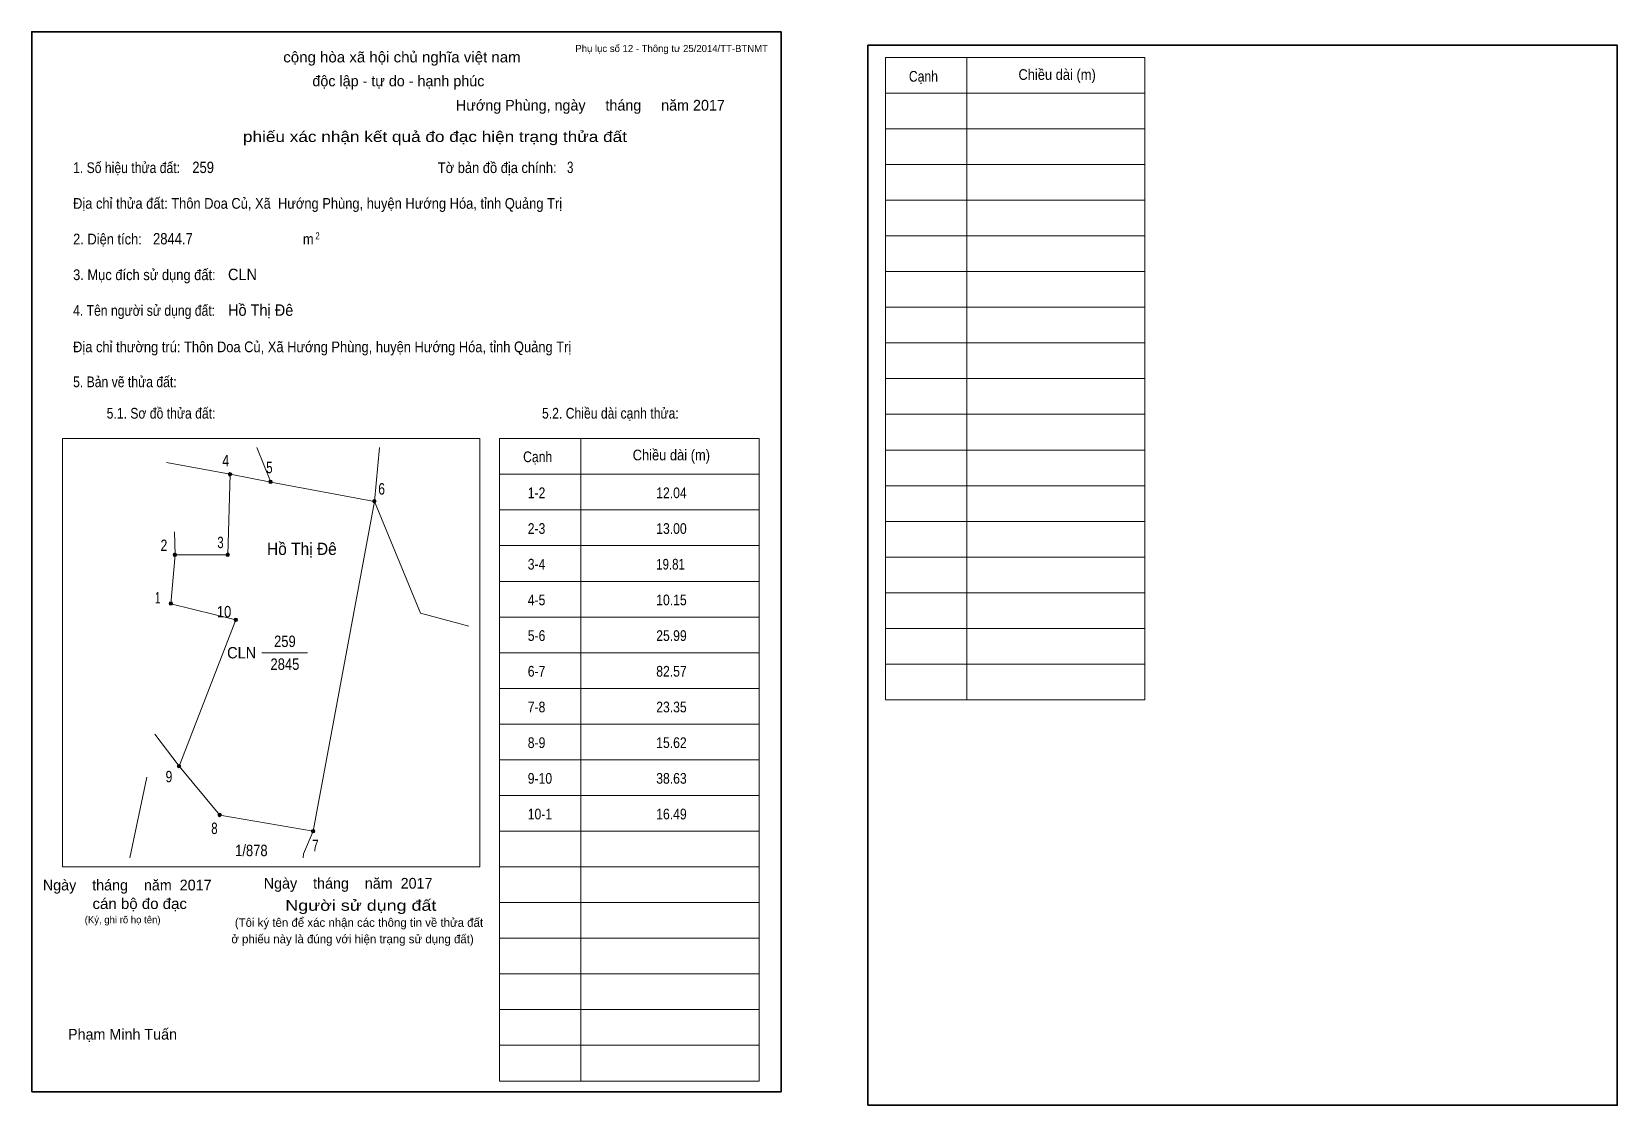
# Model space of a CAD drawing. Header units: centimetres. Extents: x 0 to 44.4, y -0.4 to 29.7.
import ezdxf
from ezdxf.enums import TextEntityAlignment as Align

# ---------------------------------------------------------------- set-up
doc = ezdxf.new("R2010")
doc.units = ezdxf.units.CM
doc.header["$LTSCALE"] = 0.12
for name, color, linetype in [('2', 7, 'Continuous'), ('30', 7, 'Continuous'), ('34', 7, 'Continuous')]:
    doc.layers.add(name, color=color, linetype=linetype)
for name, color, linetype, lineweight in [('32', 7, 'Continuous', 13), ('33', 7, 'Continuous', 13), ('6', 7, 'Continuous', 13), ('63', 7, 'Continuous', 13)]:
    doc.layers.add(name, color=color, linetype=linetype, lineweight=lineweight)

msp = doc.modelspace()

# ---------------------------------------------------------------- hatches: boundary and pattern name
at = {"layer": '32'}
for points in [[(5.6052, 17.3, 1), (5.5052, 17.3, 1)], [(6.7419, 17.0882, 1), (6.6419, 17.0882, 1)], [(9.6519, 16.546, 1), (9.5519, 16.546, 1)], [(4.062, 15.0449, 1), (3.962, 15.0449, 1)], [(5.5426, 15.0449, 1), (5.4426, 15.0449, 1)], [(3.9481, 13.6781, 1), (3.8481, 13.6781, 1)], [(5.7704, 13.2226, 1), (5.6704, 13.2226, 1)], [(4.1759, 9.1223, 1), (4.0759, 9.1223, 1)], [(5.3148, 7.7556, 1), (5.2148, 7.7556, 1)], [(7.9344, 7.3, 1), (7.8344, 7.3, 1)]]:
    msp.add_hatch(color=256, dxfattribs=at).paths.add_polyline_path(points)

# ---------------------------------------------------------------- linework, layer by layer
for centre in [(5.5552, 17.3), (6.6919, 17.0882), (9.6019, 16.546), (4.012, 15.0449), (5.4926, 15.0449), (3.8981, 13.6781), (5.7204, 13.2226), (4.1259, 9.1223), (5.2648, 7.7556), (7.8844, 7.3)]:
    msp.add_circle(centre, 0.05, dxfattribs=at)
at = {"layer": '33'}
msp.add_line((6.45, 12.3), (7.73, 12.3), dxfattribs=at)
at = {"layer": '6'}
for p, q in [((6.7, 17.08), (6.31, 18.05)), ((9.61, 16.54), (7.89, 7.3)), ((4.02, 15.04), (4, 15.69)), ((3.9, 13.67), (4.02, 15.04)), ((4.13, 9.12), (3.45, 10.02)), ((2.75, 6.55), (3.23, 8.81))]:
    msp.add_line(p, q, dxfattribs=at)
for points in [[(9.75, 18.05), (9.61, 16.54), (6.7, 17.08), (5.56, 17.3), (3.78, 17.63)], [(4.02, 15.04), (5.5, 15.04), (5.56, 17.3)], [(9.61, 16.54), (10.89, 13.41), (12.25, 13.04)], [(7.89, 7.3), (5.27, 7.75), (4.13, 9.12), (5.72, 13.22), (3.9, 13.67)], [(7.89, 7.3), (7.62, 6.67), (7.61, 6.55)]]:
    msp.add_lwpolyline(points, dxfattribs=at)
at = {"layer": '63'}
for p, q in [((23.92, 28.98), (31.19, 28.98)), ((23.92, 10.98), (23.92, 28.98)), ((26.2, 10.98), (26.2, 28.98)), ((31.19, 10.98), (31.19, 28.98)), ((23.92, 27.98), (31.19, 27.98)), ((23.92, 26.98), (31.19, 26.98)), ((23.92, 25.98), (31.19, 25.98)), ((23.92, 24.98), (31.19, 24.98)), ((23.92, 23.98), (31.19, 23.98)), ((23.92, 22.98), (31.19, 22.98)), ((23.92, 21.98), (31.19, 21.98)), ((23.92, 20.98), (31.19, 20.98)), ((23.92, 19.98), (31.19, 19.98)), ((23.92, 18.98), (31.19, 18.98)), ((0.86, 18.3), (12.56, 18.3)), ((0.86, 6.3), (0.86, 18.3)), ((12.56, 6.3), (12.56, 18.3)), ((13.11, 18.3), (20.38, 18.3)), ((13.11, 0.3), (13.11, 18.3)), ((15.39, 0.3), (15.39, 18.3)), ((20.38, 0.3), (20.38, 18.3)), ((23.92, 17.98), (31.19, 17.98)), ((13.11, 17.3), (20.38, 17.3)), ((23.92, 16.98), (31.19, 16.98)), ((13.11, 16.3), (20.38, 16.3)), ((23.92, 15.98), (31.19, 15.98)), ((13.11, 15.3), (20.38, 15.3)), ((23.92, 14.98), (31.19, 14.98)), ((13.11, 14.3), (20.38, 14.3)), ((23.92, 13.98), (31.19, 13.98)), ((13.11, 13.3), (20.38, 13.3)), ((23.92, 12.98), (31.19, 12.98)), ((13.11, 12.3), (20.38, 12.3)), ((23.92, 11.98), (31.19, 11.98)), ((13.11, 11.3), (20.38, 11.3)), ((23.92, 10.98), (31.19, 10.98)), ((13.11, 10.3), (20.38, 10.3)), ((13.11, 9.3), (20.38, 9.3)), ((13.11, 8.3), (20.38, 8.3)), ((13.11, 7.3), (20.38, 7.3)), ((0.86, 6.3), (12.56, 6.3)), ((13.11, 6.3), (20.38, 6.3)), ((13.11, 5.3), (20.38, 5.3)), ((13.11, 4.3), (20.38, 4.3)), ((13.11, 3.3), (20.38, 3.3)), ((13.11, 2.3), (20.38, 2.3)), ((13.11, 1.3), (20.38, 1.3)), ((13.11, 0.3), (20.38, 0.3))]:
    msp.add_line(p, q, dxfattribs=at)
at = {"layer": '63', "lineweight": 35}
for points in [[(0, 0), (0, 29.7), (21, 29.7), (21, 0)], [(23.43, -0.38), (23.43, 29.32), (44.43, 29.32), (44.43, -0.38)]]:
    msp.add_lwpolyline(points, close=True, dxfattribs=at)

# ---------------------------------------------------------------- texts
at = {"layer": '2', "width": 0.95}
msp.add_text('Hồ Thị Đê', height=0.3416, dxfattribs=at).set_placement((7.57, 15.04), align=Align.CENTER)
at = {"layer": '30'}
for s, height, width, p in [('1-2', 0.3, 0.85, (13.9, 16.63)), ('12.04', 0.3, 0.85, (17.5, 16.63)), ('2-3', 0.3, 0.85, (13.9, 15.63)), ('13.00', 0.3, 0.85, (17.5, 15.63)), ('3-4', 0.3, 0.85, (13.9, 14.63)), ('19.81', 0.3, 0.8, (17.5, 14.63)), ('4-5', 0.3, 0.85, (13.9, 13.63)), ('10.15', 0.3, 0.85, (17.5, 13.63)), ('5-6', 0.3, 0.85, (13.9, 12.63)), ('25.99', 0.3, 0.85, (17.5, 12.63)), ('6-7', 0.3, 0.85, (13.9, 11.63)), ('82.57', 0.3, 0.85, (17.5, 11.63)), ('7-8', 0.3, 0.85, (13.9, 10.63)), ('23.35', 0.3, 0.85, (17.5, 10.63)), ('8-9', 0.3, 0.85, (13.9, 9.63)), ('15.62', 0.3, 0.85, (17.5, 9.63)), ('9-10', 0.3, 0.85, (13.9, 8.63)), ('38.63', 0.3, 0.85, (17.5, 8.63)), ('10-1', 0.3, 0.85, (13.9, 7.63)), ('16.49', 0.3, 0.85, (17.5, 7.63)), ('1/878', 0.32, 0.85, (5.7, 6.6))]:
    msp.add_text(s, height=height, dxfattribs=dict(at, width=width)).set_placement(p)
at = {"layer": '32'}
for s, width, p in [('4', 0.8, (5.435, 17.52)), ('5', 0.75, (6.66, 17.33)), ('6', 0.8, (9.805, 16.73)), ('3', 0.75, (5.29, 15.23)), ('2', 0.8, (3.705, 15.15)), ('1', 0.65, (3.53, 13.68)), ('10', 0.85, (5.39, 13.29)), ('9', 0.8, (3.845, 8.67)), ('8', 0.75, (5.12, 7.22)), ('7', 0.75, (7.95, 6.74))]:
    msp.add_text(s, height=0.32, dxfattribs=dict(at, width=width)).set_placement(p, align=Align.CENTER)
at = {"layer": '33', "width": 0.95}
msp.add_text('CLN', height=0.32, dxfattribs=at).set_placement((6.29, 12.14), align=Align.RIGHT)
at = {"layer": '33', "width": 0.85}
for s, p in [('259', (7.095, 12.46)), ('2845', (7.095, 11.82))]:
    msp.add_text(s, height=0.32, dxfattribs=at).set_placement(p, align=Align.CENTER)
at = {"layer": '34'}
for s, width, p in [('259', 0.85, (4.5, 25.74)), ('3', 0.75, (15, 25.74)), ('2844.7', 0.85, (3.4, 23.74)), ('CLN', 0.95, (5.5, 22.74)), ('Hồ Thị Đê', 0.95, (5.5, 21.74))]:
    msp.add_text(s, height=0.32, dxfattribs=dict(at, width=width)).set_placement(p)
at = {"layer": '63'}
for s, height, p in [('Phụ lục số 12 - Thông tư 25/2014/TT-BTNMT', 0.2, (20.63, 29.13)), ('Ngày    tháng    năm  2017', 0.3, (5.04, 5.64)), ('Ngày    tháng    năm  2017', 0.3, (11.23, 5.69)), ('(Ký, ghi rõ họ tên)', 0.2, (3.61, 4.72))]:
    msp.add_text(s, height=height, dxfattribs=at).set_placement(p, align=Align.RIGHT)
at = {"layer": '63', "width": 1.05}
msp.add_text('cộng hòa xã hội chủ nghĩa việt nam', height=0.3, dxfattribs=at).set_placement((10.375, 28.84), align=Align.CENTER)
at = {"layer": '63'}
for s, height, p in [('độc lập - tự do - hạnh phúc', 0.3, (10.275, 28.17)), ('Hướng Phùng, ngày     tháng     năm 2017', 0.3, (15.655, 27.49)), ('(Tôi ký tên để xác nhận các thông tin về thửa đất ', 0.24, (9.215, 4.62)), ('ở phiếu này là đúng với hiện trạng sử dụng đất)', 0.24, (8.99, 4.16)), ('Phạm Minh Tuấn', 0.3, (2.545, 1.46))]:
    msp.add_text(s, height=height, dxfattribs=at).set_placement(p, align=Align.CENTER)
for s, height, width, p in [('Cạnh', 0.3, 0.85, (24.58, 28.3)), ('Chiều dài (m)', 0.3, 0.9, (27.65, 28.35)), ('1. Số hiệu thửa đất:', 0.3, 0.85, (1.16, 25.74)), ('Tờ bản đồ địa chính:', 0.3, 0.9, (11.38, 25.74)), ('Địa chỉ thửa đất: Thôn Doa Củ, Xã  Hướng Phùng, huyện Hướng Hóa, tỉnh Quảng Trị', 0.3, 0.9, (1.16, 24.74)), ('2. Diện tích:', 0.3, 0.9, (1.16, 23.74)), ('2', 0.2, 0.8, (7.95, 23.88)), ('m', 0.3, 0.9, (7.6, 23.74)), ('3. Mục đích sử dụng đất:', 0.3, 0.9, (1.16, 22.74)), ('4. Tên người sử dụng đất:', 0.3, 0.85, (1.16, 21.74)), ('Địa chỉ thường trú: Thôn Doa Củ, Xã Hướng Phùng, huyện Hướng Hóa, tỉnh Quảng Trị', 0.3, 0.9, (1.16, 20.72)), ('5. Bản vẽ thửa đất:', 0.3, 0.85, (1.16, 19.74)), ('5.1. Sơ đồ thửa đất:', 0.3, 0.85, (2.1, 18.86)), ('5.2. Chiều dài cạnh thửa:', 0.3, 0.85, (14.3, 18.86)), ('Cạnh', 0.3, 0.85, (13.77, 17.64)), ('Chiều dài (m)', 0.3, 0.9, (16.84, 17.69))]:
    msp.add_text(s, height=height, dxfattribs=dict(at, width=width)).set_placement(p)
for s, width, p in [('phiếu xác nhận kết quả đo đạc hiện trạng thửa đất', 1.2, (16.68, 26.61)), ('cán bộ đo đạc', 1.05, (4.35, 5.12)), ('Người sử dụng đất', 1.25, (11.34, 5.07))]:
    msp.add_text(s, height=0.3, dxfattribs=dict(at, width=width)).set_placement(p, align=Align.RIGHT)

doc.saveas('drawing.dxf')
